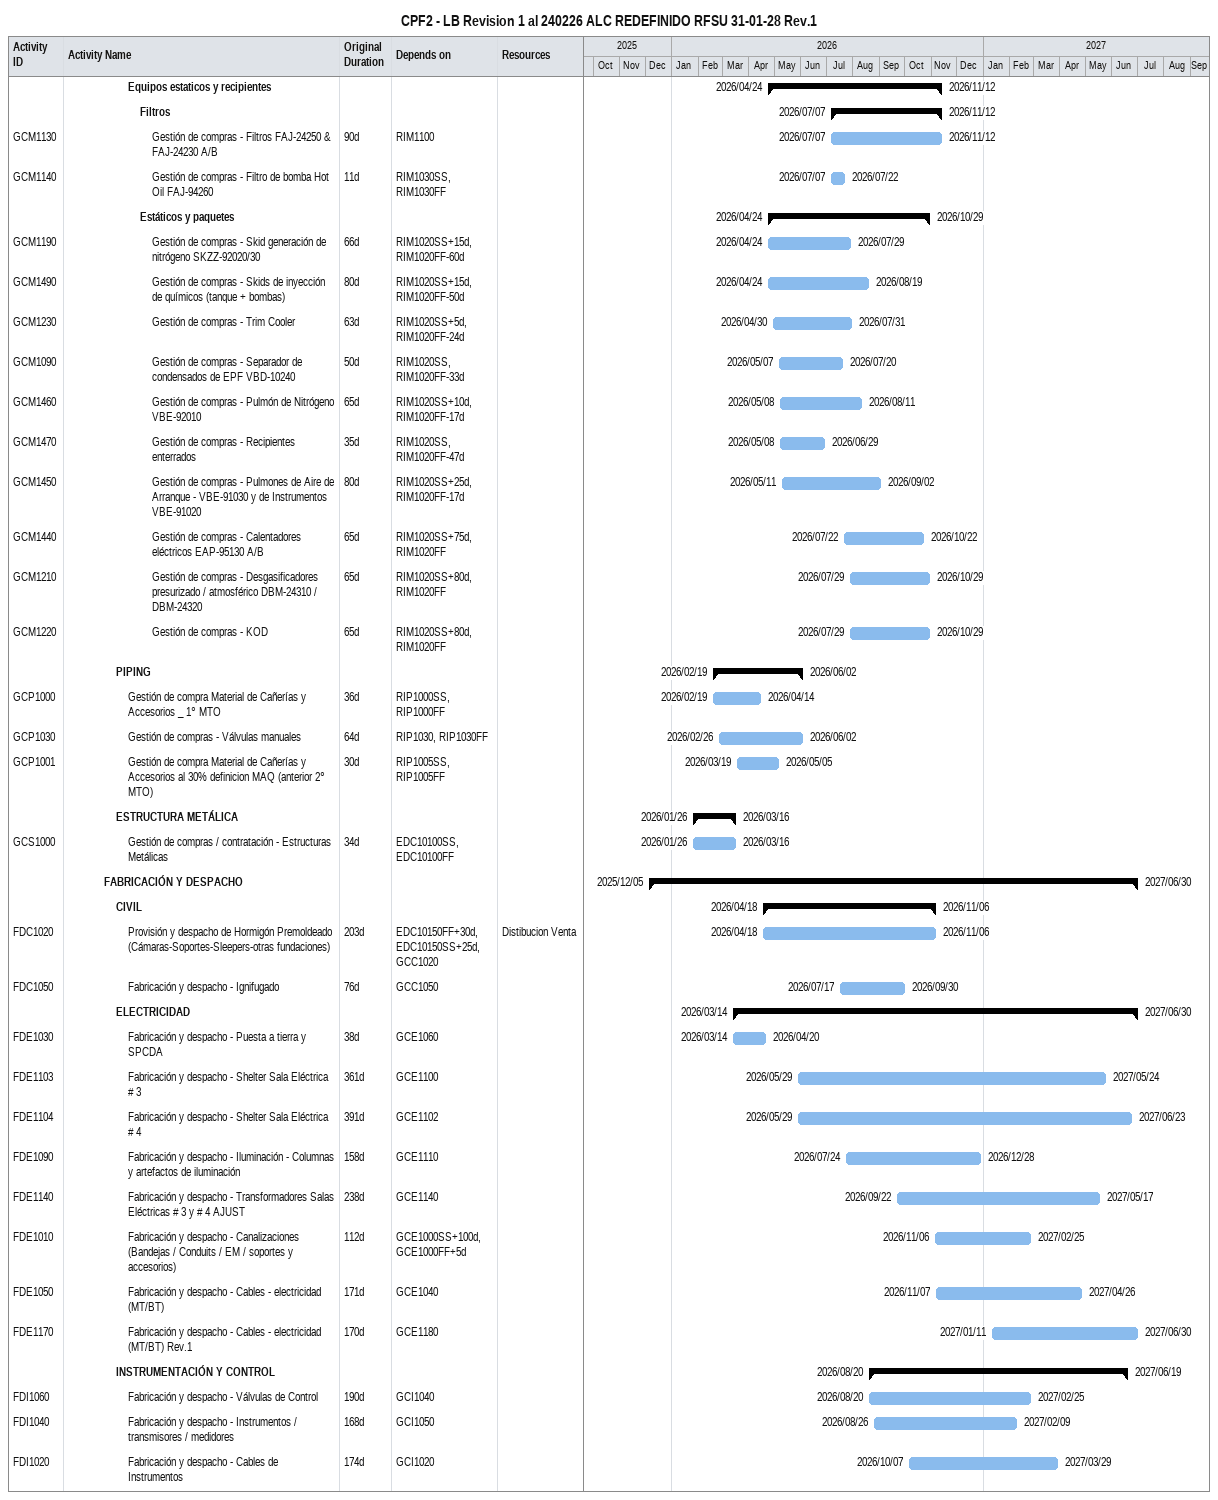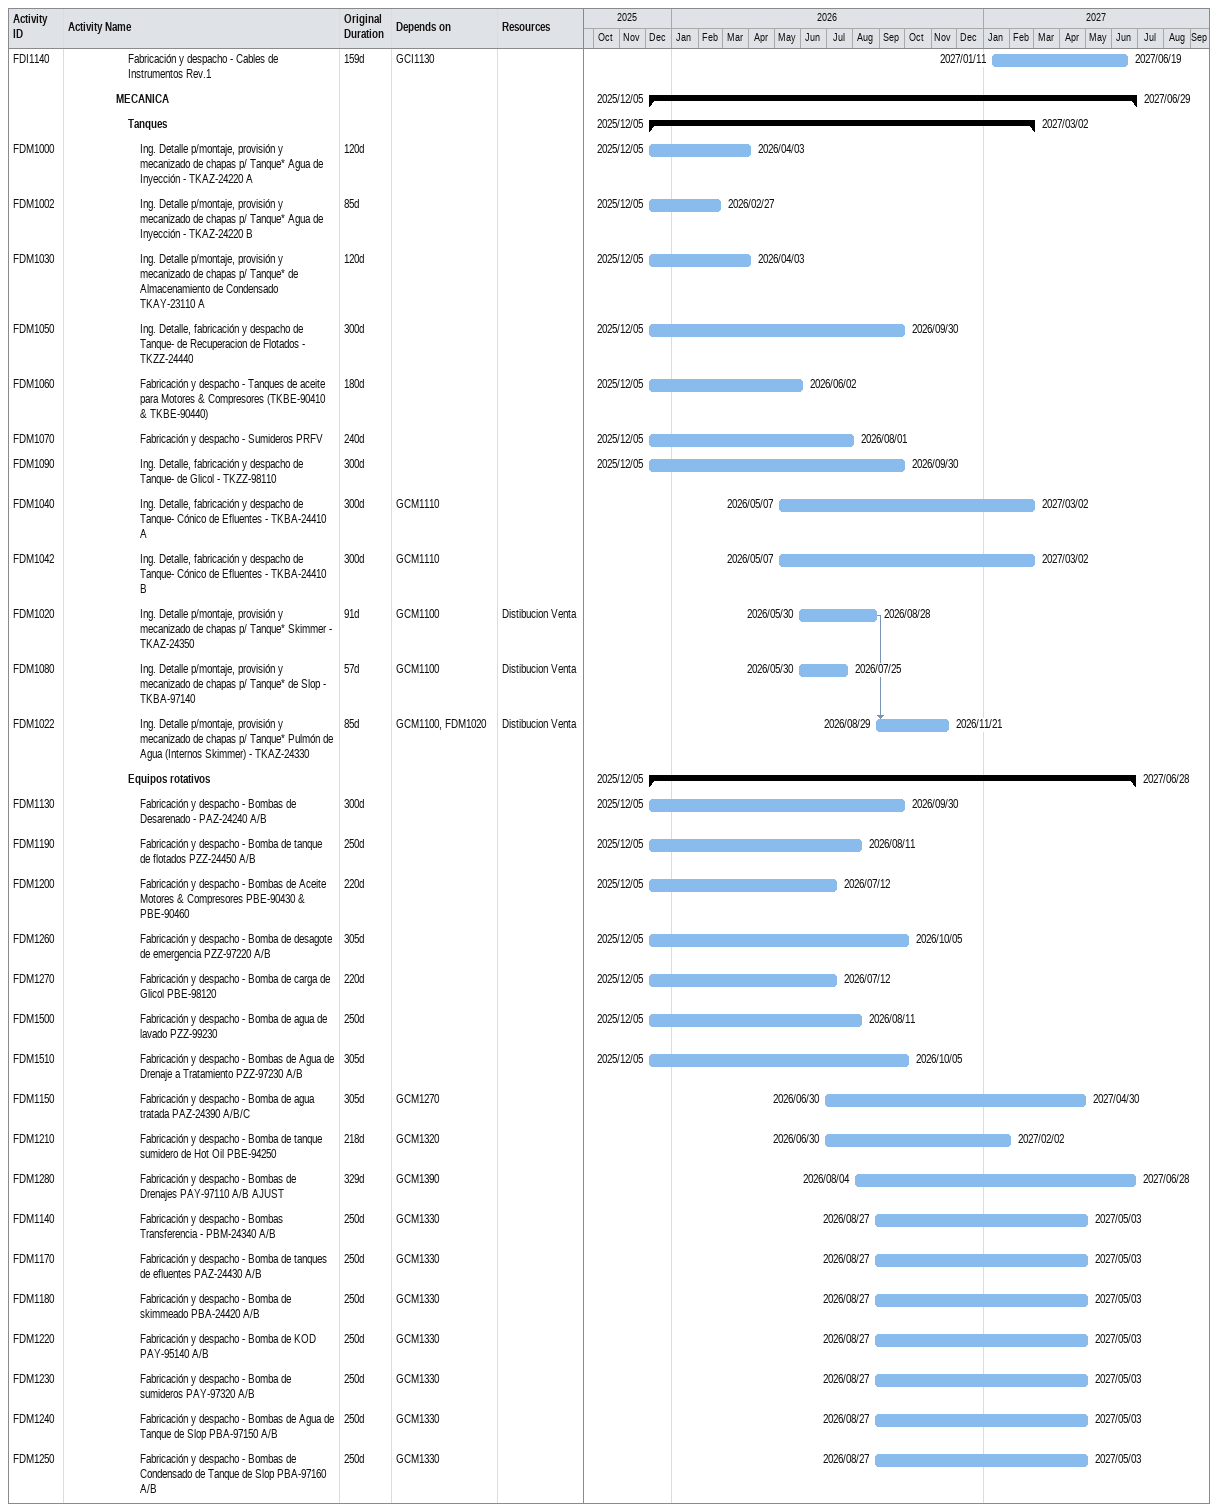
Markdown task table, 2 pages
CPF2 - LB Revision 1 al 240226 ALC REDEFINIDO RFSU 31-01-28 Rev.1

| ID | Level | Task | Original duration | Start | Finish | Predecessors | Resources |
|---|---|---|---|---|---|---|---|
|  | 6 | **Equipos estaticos y recipientes** |  | 2026-04-24 | 2026-11-12 |  |  |
|  | 7 | **Filtros** |  | 2026-07-07 | 2026-11-12 |  |  |
| GCM1130 | 8 | Gestión de compras - Filtros FAJ-24250 & FAJ-24230 A/B | 90d | 2026-07-07 | 2026-11-12 | RIM1100 |  |
| GCM1140 | 8 | Gestión de compras - Filtro de bomba Hot Oil FAJ-94260 | 11d | 2026-07-07 | 2026-07-22 | RIM1030SS, RIM1030FF |  |
|  | 7 | **Estáticos y paquetes** |  | 2026-04-24 | 2026-10-29 |  |  |
| GCM1190 | 8 | Gestión de compras - Skid generación de nitrógeno SKZZ-92020/30 | 66d | 2026-04-24 | 2026-07-29 | RIM1020SS+15d, RIM1020FF-60d |  |
| GCM1490 | 8 | Gestión de compras - Skids de inyección de químicos (tanque + bombas) | 80d | 2026-04-24 | 2026-08-19 | RIM1020SS+15d, RIM1020FF-50d |  |
| GCM1230 | 8 | Gestión de compras - Trim Cooler | 63d | 2026-04-30 | 2026-07-31 | RIM1020SS+5d, RIM1020FF-24d |  |
| GCM1090 | 8 | Gestión de compras - Separador de condensados de EPF VBD-10240 | 50d | 2026-05-07 | 2026-07-20 | RIM1020SS, RIM1020FF-33d |  |
| GCM1460 | 8 | Gestión de compras - Pulmón de Nitrógeno VBE-92010 | 65d | 2026-05-08 | 2026-08-11 | RIM1020SS+10d, RIM1020FF-17d |  |
| GCM1470 | 8 | Gestión de compras - Recipientes enterrados | 35d | 2026-05-08 | 2026-06-29 | RIM1020SS, RIM1020FF-47d |  |
| GCM1450 | 8 | Gestión de compras - Pulmones de Aire de Arranque - VBE-91030 y de Instrumentos VBE-91020 | 80d | 2026-05-11 | 2026-09-02 | RIM1020SS+25d, RIM1020FF-17d |  |
| GCM1440 | 8 | Gestión de compras - Calentadores eléctricos EAP-95130 A/B | 65d | 2026-07-22 | 2026-10-22 | RIM1020SS+75d, RIM1020FF |  |
| GCM1210 | 8 | Gestión de compras - Desgasificadores presurizado / atmosférico DBM-24310 / DBM-24320 | 65d | 2026-07-29 | 2026-10-29 | RIM1020SS+80d, RIM1020FF |  |
| GCM1220 | 8 | Gestión de compras - KOD | 65d | 2026-07-29 | 2026-10-29 | RIM1020SS+80d, RIM1020FF |  |
|  | 5 | **PIPING** |  | 2026-02-19 | 2026-06-02 |  |  |
| GCP1000 | 6 | Gestión de compra Material de Cañerías y Accesorios _ 1° MTO | 36d | 2026-02-19 | 2026-04-14 | RIP1000SS, RIP1000FF |  |
| GCP1030 | 6 | Gestión de compras - Válvulas manuales | 64d | 2026-02-26 | 2026-06-02 | RIP1030, RIP1030FF |  |
| GCP1001 | 6 | Gestión de compra Material de Cañerías y Accesorios al 30% definicion MAQ (anterior 2° MTO) | 30d | 2026-03-19 | 2026-05-05 | RIP1005SS, RIP1005FF |  |
|  | 5 | **ESTRUCTURA METÁLICA** |  | 2026-01-26 | 2026-03-16 |  |  |
| GCS1000 | 6 | Gestión de compras / contratación - Estructuras Metálicas | 34d | 2026-01-26 | 2026-03-16 | EDC10100SS, EDC10100FF |  |
|  | 4 | **FABRICACIÓN Y DESPACHO** |  | 2025-12-05 | 2027-06-30 |  |  |
|  | 5 | **CIVIL** |  | 2026-04-18 | 2026-11-06 |  |  |
| FDC1020 | 6 | Provisión y despacho de Hormigón Premoldeado (Cámaras-Soportes-Sleepers-otras fundaciones) | 203d | 2026-04-18 | 2026-11-06 | EDC10150FF+30d, EDC10150SS+25d, GCC1020 | Distibucion Venta |
| FDC1050 | 6 | Fabricación y despacho - Ignifugado | 76d | 2026-07-17 | 2026-09-30 | GCC1050 |  |
|  | 5 | **ELECTRICIDAD** |  | 2026-03-14 | 2027-06-30 |  |  |
| FDE1030 | 6 | Fabricación y despacho - Puesta a tierra y SPCDA | 38d | 2026-03-14 | 2026-04-20 | GCE1060 |  |
| FDE1103 | 6 | Fabricación y despacho - Shelter Sala Eléctrica # 3 | 361d | 2026-05-29 | 2027-05-24 | GCE1100 |  |
| FDE1104 | 6 | Fabricación y despacho - Shelter Sala Eléctrica # 4 | 391d | 2026-05-29 | 2027-06-23 | GCE1102 |  |
| FDE1090 | 6 | Fabricación y despacho - Iluminación - Columnas y artefactos de iluminación | 158d | 2026-07-24 | 2026-12-28 | GCE1110 |  |
| FDE1140 | 6 | Fabricación y despacho - Transformadores Salas Eléctricas # 3 y # 4 AJUST | 238d | 2026-09-22 | 2027-05-17 | GCE1140 |  |
| FDE1010 | 6 | Fabricación y despacho - Canalizaciones (Bandejas / Conduits / EM / soportes y accesorios) | 112d | 2026-11-06 | 2027-02-25 | GCE1000SS+100d, GCE1000FF+5d |  |
| FDE1050 | 6 | Fabricación y despacho - Cables - electricidad (MT/BT) | 171d | 2026-11-07 | 2027-04-26 | GCE1040 |  |
| FDE1170 | 6 | Fabricación y despacho - Cables - electricidad (MT/BT) Rev.1 | 170d | 2027-01-11 | 2027-06-30 | GCE1180 |  |
|  | 5 | **INSTRUMENTACIÓN Y CONTROL** |  | 2026-08-20 | 2027-06-19 |  |  |
| FDI1060 | 6 | Fabricación y despacho - Válvulas de Control | 190d | 2026-08-20 | 2027-02-25 | GCI1040 |  |
| FDI1040 | 6 | Fabricación y despacho - Instrumentos / transmisores / medidores | 168d | 2026-08-26 | 2027-02-09 | GCI1050 |  |
| FDI1020 | 6 | Fabricación y despacho - Cables de Instrumentos | 174d | 2026-10-07 | 2027-03-29 | GCI1020 |  |
| FDI1140 | 6 | Fabricación y despacho - Cables de Instrumentos Rev.1 | 159d | 2027-01-11 | 2027-06-19 | GCI1130 |  |
|  | 5 | **MECANICA** |  | 2025-12-05 | 2027-06-29 |  |  |
|  | 6 | **Tanques** |  | 2025-12-05 | 2027-03-02 |  |  |
| FDM1000 | 7 | Ing. Detalle p/montaje, provisión y mecanizado de chapas p/ Tanque* Agua de Inyección - TKAZ-24220 A | 120d | 2025-12-05 | 2026-04-03 |  |  |
| FDM1002 | 7 | Ing. Detalle p/montaje, provisión y mecanizado de chapas p/ Tanque* Agua de Inyección - TKAZ-24220 B | 85d | 2025-12-05 | 2026-02-27 |  |  |
| FDM1030 | 7 | Ing. Detalle p/montaje, provisión y mecanizado de chapas p/ Tanque* de Almacenamiento de Condensado TKAY-23110 A | 120d | 2025-12-05 | 2026-04-03 |  |  |
| FDM1050 | 7 | Ing. Detalle, fabricación y despacho de Tanque- de Recuperacion de Flotados - TKZZ-24440 | 300d | 2025-12-05 | 2026-09-30 |  |  |
| FDM1060 | 7 | Fabricación y despacho - Tanques de aceite para Motores & Compresores (TKBE-90410 & TKBE-90440) | 180d | 2025-12-05 | 2026-06-02 |  |  |
| FDM1070 | 7 | Fabricación y despacho - Sumideros PRFV | 240d | 2025-12-05 | 2026-08-01 |  |  |
| FDM1090 | 7 | Ing. Detalle, fabricación y despacho de Tanque- de Glicol - TKZZ-98110 | 300d | 2025-12-05 | 2026-09-30 |  |  |
| FDM1040 | 7 | Ing. Detalle, fabricación y despacho de Tanque- Cónico de Efluentes - TKBA-24410 A | 300d | 2026-05-07 | 2027-03-02 | GCM1110 |  |
| FDM1042 | 7 | Ing. Detalle, fabricación y despacho de Tanque- Cónico de Efluentes - TKBA-24410 B | 300d | 2026-05-07 | 2027-03-02 | GCM1110 |  |
| FDM1020 | 7 | Ing. Detalle p/montaje, provisión y mecanizado de chapas p/ Tanque* Skimmer - TKAZ-24350 | 91d | 2026-05-30 | 2026-08-28 | GCM1100 | Distibucion Venta |
| FDM1080 | 7 | Ing. Detalle p/montaje, provisión y mecanizado de chapas p/ Tanque* de Slop - TKBA-97140 | 57d | 2026-05-30 | 2026-07-25 | GCM1100 | Distibucion Venta |
| FDM1022 | 7 | Ing. Detalle p/montaje, provisión y mecanizado de chapas p/ Tanque* Pulmón de Agua (Internos Skimmer) - TKAZ-24330 | 85d | 2026-08-29 | 2026-11-21 | GCM1100, FDM1020 | Distibucion Venta |
|  | 6 | **Equipos rotativos** |  | 2025-12-05 | 2027-06-28 |  |  |
| FDM1130 | 7 | Fabricación y despacho - Bombas de Desarenado - PAZ-24240 A/B | 300d | 2025-12-05 | 2026-09-30 |  |  |
| FDM1190 | 7 | Fabricación y despacho - Bomba de tanque de flotados PZZ-24450 A/B | 250d | 2025-12-05 | 2026-08-11 |  |  |
| FDM1200 | 7 | Fabricación y despacho - Bombas de Aceite Motores & Compresores PBE-90430 & PBE-90460 | 220d | 2025-12-05 | 2026-07-12 |  |  |
| FDM1260 | 7 | Fabricación y despacho - Bomba de desagote de emergencia PZZ-97220 A/B | 305d | 2025-12-05 | 2026-10-05 |  |  |
| FDM1270 | 7 | Fabricación y despacho - Bomba de carga de Glicol PBE-98120 | 220d | 2025-12-05 | 2026-07-12 |  |  |
| FDM1500 | 7 | Fabricación y despacho - Bomba de agua de lavado PZZ-99230 | 250d | 2025-12-05 | 2026-08-11 |  |  |
| FDM1510 | 7 | Fabricación y despacho - Bombas de Agua de Drenaje a Tratamiento PZZ-97230 A/B | 305d | 2025-12-05 | 2026-10-05 |  |  |
| FDM1150 | 7 | Fabricación y despacho - Bomba de agua tratada PAZ-24390 A/B/C | 305d | 2026-06-30 | 2027-04-30 | GCM1270 |  |
| FDM1210 | 7 | Fabricación y despacho - Bomba de tanque sumidero de Hot Oil PBE-94250 | 218d | 2026-06-30 | 2027-02-02 | GCM1320 |  |
| FDM1280 | 7 | Fabricación y despacho - Bombas de Drenajes PAY-97110 A/B AJUST | 329d | 2026-08-04 | 2027-06-28 | GCM1390 |  |
| FDM1140 | 7 | Fabricación y despacho - Bombas Transferencia - PBM-24340 A/B | 250d | 2026-08-27 | 2027-05-03 | GCM1330 |  |
| FDM1170 | 7 | Fabricación y despacho - Bomba de tanques de efluentes PAZ-24430 A/B | 250d | 2026-08-27 | 2027-05-03 | GCM1330 |  |
| FDM1180 | 7 | Fabricación y despacho - Bomba de skimmeado PBA-24420 A/B | 250d | 2026-08-27 | 2027-05-03 | GCM1330 |  |
| FDM1220 | 7 | Fabricación y despacho - Bomba de KOD PAY-95140 A/B | 250d | 2026-08-27 | 2027-05-03 | GCM1330 |  |
| FDM1230 | 7 | Fabricación y despacho - Bomba de sumideros PAY-97320 A/B | 250d | 2026-08-27 | 2027-05-03 | GCM1330 |  |
| FDM1240 | 7 | Fabricación y despacho - Bombas de Agua de Tanque de Slop PBA-97150 A/B | 250d | 2026-08-27 | 2027-05-03 | GCM1330 |  |
| FDM1250 | 7 | Fabricación y despacho - Bombas de Condensado de Tanque de Slop PBA-97160 A/B | 250d | 2026-08-27 | 2027-05-03 | GCM1330 |  |
